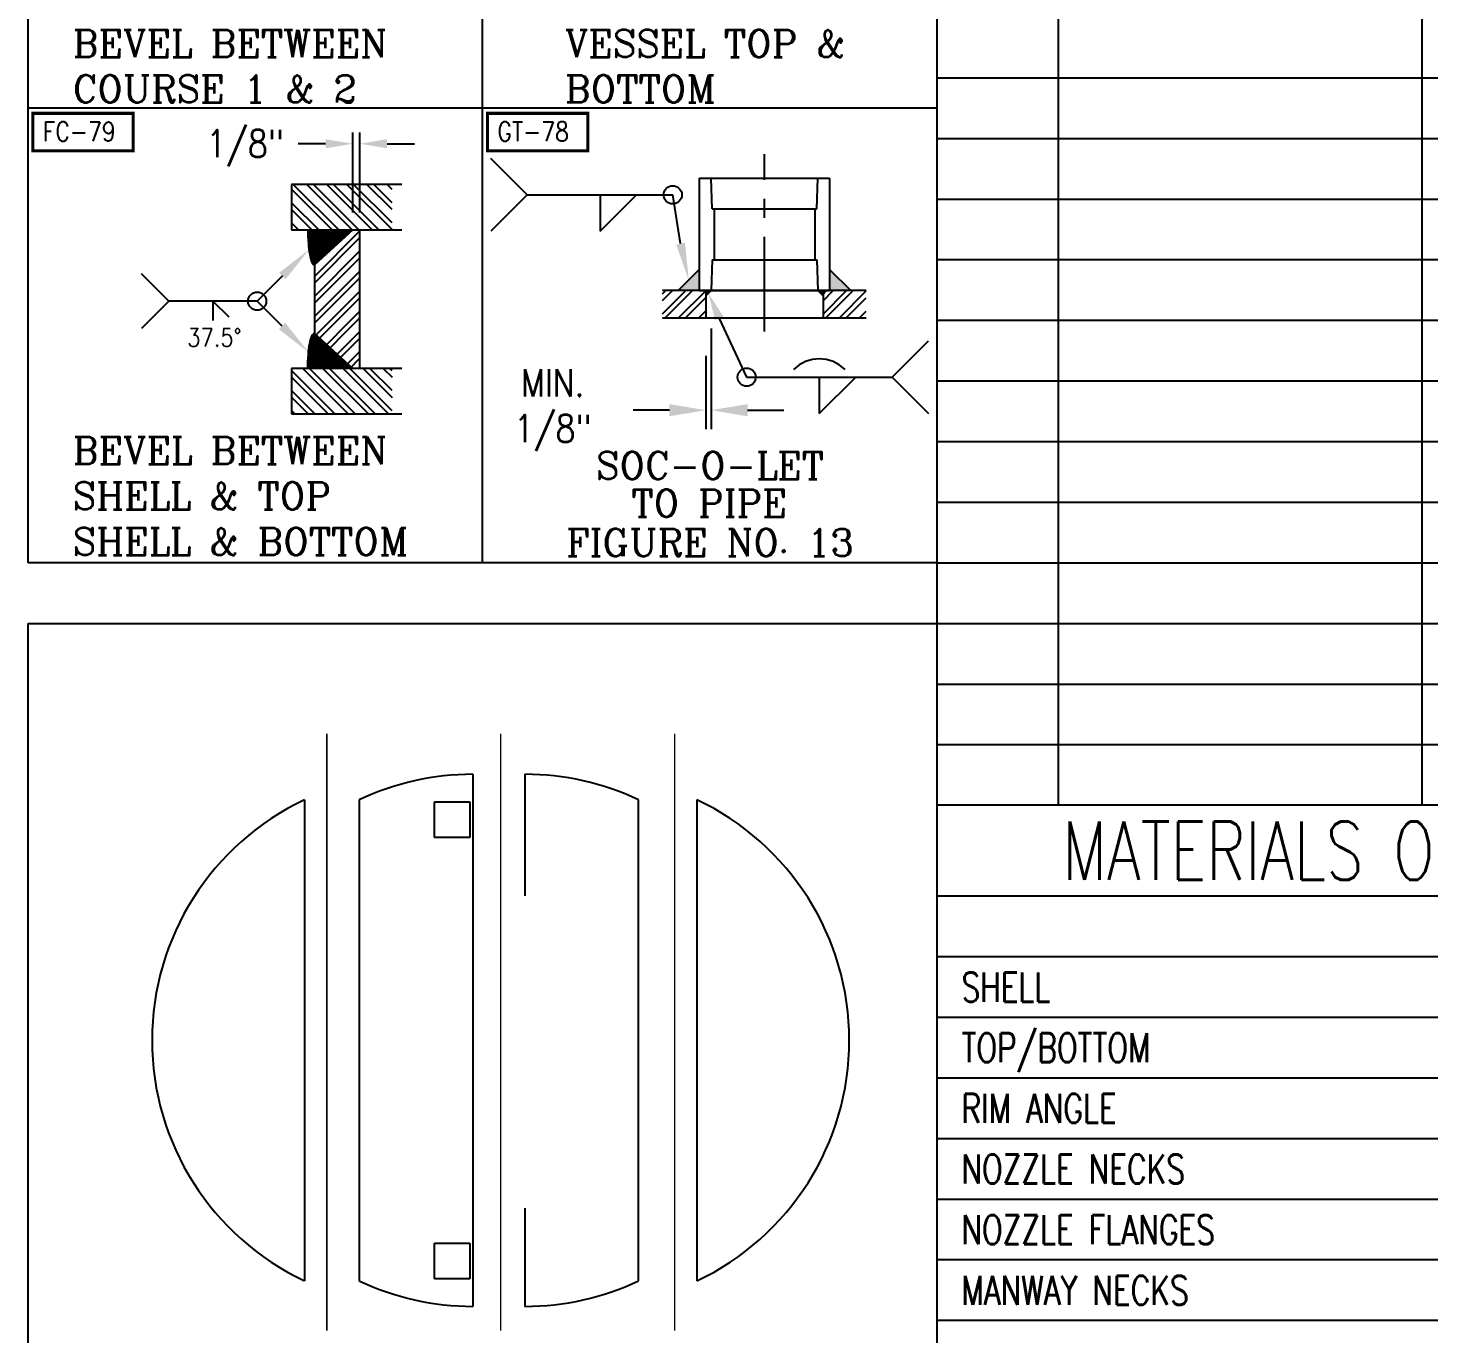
# Model space of a CAD drawing. Extents: x -1889 to 6398, y -470 to 1122.
# Drawn here: x 5898.7 to 6120.6, y 477.9 to 684.7 of the extents above; entities that cross this region are included whole.
import ezdxf
from ezdxf.enums import TextEntityAlignment as Align

# ---------------------------------------------------------------- set-up
doc = ezdxf.new("R2010")
doc.units = 0
doc.header["$LTSCALE"] = 12
doc.header["$MEASUREMENT"] = 0
doc.linetypes.add('CENTER', pattern=[2, 1.25, -0.25, 0.25, -0.25])
doc.linetypes.add('HIDDEN', pattern=[0.375, 0.25, -0.125])
doc.layers.get('0').update_dxf_attribs({"linetype": 'CONTINUOUS'})
doc.layers.add('CENTER', color=6, linetype='CENTER')
doc.layers.add('TEXT', color=4, linetype='CONTINUOUS')
doc.styles.add('ROMANC', font='romanc', dxfattribs={"height": 0.15})
doc.styles.add('ROMANS', font='ROMANS.shx', dxfattribs={"width": 0.85, "height": 5.76})

msp = doc.modelspace()

# ---------------------------------------------------------------- hatches: boundary and pattern name
at = {"layer": 'TEXT'}
h = msp.add_hatch(dxfattribs=at)
h.set_pattern_fill('ANSI32', color=256, scale=6, angle=90, style=0)
h.set_pattern_definition([(135, (5311.1695, -76.6462), (-1.59099, -1.59099), []), (135, (5311.1695, -75.5855), (-1.59099, -1.59099), [])])
h.paths.add_polyline_path([(5956.38481, 659.92405), (5940.4568, 659.92405), (5940.4568, 652.72405), (5956.38481, 652.72405)])
h = msp.add_hatch(color=256, dxfattribs=at)
h.paths.add_polyline_path([(6005.03138, 643.09686), (6005.03138, 646.4422), (6001.68604, 643.09686)])
h.paths.add_polyline_path([(6025.65638, 643.09686), (6029.00171, 643.09686), (6025.65638, 646.4422)])
h = msp.add_hatch(dxfattribs=at)
h.set_pattern_fill('ANSI32', color=256, scale=6, style=0)
h.set_pattern_definition([(45, (5396.1999, 96.8592), (-1.59099, 1.59099), []), (45, (5397.2605, 96.8592), (-1.59099, 1.59099), [])])
h.paths.add_polyline_path([(6006.05726, 638.77686), (6006.05726, 643.09686), (5999.21112, 643.09686), (5999.21112, 638.77686)])
h.paths.add_polyline_path([(6031.47663, 638.77686), (6031.47663, 643.09686), (6024.6305, 643.09686), (6024.6305, 638.77686)])
for points in [[(6006.90638, 643.09686), (6006.05726, 643.09686), (6006.05726, 642.24774)], [(6023.78138, 643.09686), (6024.6305, 643.09686), (6024.6305, 642.24774)]]:
    msp.add_hatch(color=256, dxfattribs=at).paths.add_polyline_path(points)
h = msp.add_hatch(dxfattribs=at)
h.set_pattern_fill('ANSI32', color=256, scale=6, angle=90, style=0)
h.set_pattern_definition([(135, (5311.1695, -65.0231), (-1.59099, -1.59099), []), (135, (5311.1695, -63.9625), (-1.59099, -1.59099), [])])
h.paths.add_polyline_path([(5940.4568, 630.79072), (5940.4568, 623.59072), (5956.38481, 623.59072), (5956.38481, 630.79072)])

# ---------------------------------------------------------------- linework, layer by layer
for p, q in [((5898.72018, 600), (5898.72018, 888)), ((5970.72018, 672), (5970.72018, 888)), ((6042.72018, 187.2), (6042.72018, 888)), ((6061.92018, 561.6), (6061.92018, 873.6)), ((6119.52018, 561.6), (6119.52018, 873.6)), ((6042.72018, 187.2), (6042.72018, 792)), ((6042.72018, 676.8), (6397.92018, 676.8)), ((5970.72018, 672), (5898.72018, 672)), ((6042.72018, 672), (5970.72018, 672)), ((5970.72018, 600), (5970.72018, 672)), ((6042.72018, 667.2), (6397.92018, 667.2)), ((6042.72018, 657.6), (6397.92018, 657.6)), ((6042.72018, 648), (6397.92018, 648)), ((6042.72018, 638.4), (6397.92018, 638.4)), ((6042.72018, 628.8), (6397.92018, 628.8)), ((6042.72018, 619.2), (6397.92018, 619.2)), ((6042.72018, 609.6), (6397.92018, 609.6)), ((6042.72018, 600), (5898.72018, 600)), ((6042.72018, 600), (6397.92018, 600)), ((5898.72018, 158.4), (5898.72018, 590.4)), ((5898.72018, 590.4), (6042.72018, 590.4)), ((6042.72018, 590.4), (6397.92018, 590.4)), ((6042.72018, 580.8), (6397.92018, 580.8)), ((6042.72018, 571.2), (6397.92018, 571.2)), ((6397.92018, 561.6), (6042.72018, 561.6)), ((6397.92018, 547.2), (6042.72018, 547.2)), ((6397.92018, 537.6), (6042.72018, 537.6)), ((6397.92018, 528), (6042.72018, 528)), ((6397.92018, 518.4), (6042.72018, 518.4)), ((6397.92018, 508.8), (6042.72018, 508.8)), ((6397.92018, 499.2), (6042.72018, 499.2)), ((6397.92018, 489.6), (6042.72018, 489.6)), ((6397.92018, 480), (6042.72018, 480))]:
    msp.add_line(p, q)
at = {"layer": 'CENTER', "linetype": 'CENTER'}
msp.add_line((6015.34388, 636.61618), (6015.34388, 664.69686), dxfattribs=at)
at = {"layer": 'TEXT', "linetype": 'ByBlock'}
for p, q in [((5950.16066, 655.4828), (5950.16066, 668.15262)), ((5951.27507, 655.4828), (5951.27507, 668.15262)), ((5945.84066, 666.35262), (5941.52066, 666.35262)), ((5955.59507, 666.35262), (5959.91507, 666.35262))]:
    msp.add_line(p, q, dxfattribs=at)
at = {"layer": 'TEXT'}
for p, q in [((5977.7864, 658.26941), (5972.0264, 664.02941)), ((5940.4568, 659.92405), (5940.4568, 652.72405)), ((5957.93372, 659.92405), (5940.4568, 659.92405)), ((6005.03138, 660.90936), (6025.65638, 660.90936)), ((6005.03138, 660.90936), (6005.03138, 643.09686)), ((6007.05816, 656.03436), (6006.90638, 660.90936)), ((6023.62959, 656.03436), (6023.78138, 660.90936)), ((6025.65638, 660.90936), (6025.65638, 643.09686)), ((5977.7864, 658.26941), (5972.0264, 652.50941)), ((5977.7864, 658.26941), (6000.8264, 658.26941)), ((5989.3064, 658.26941), (5989.3064, 652.50941)), ((5989.3064, 652.50941), (5995.0664, 658.26941)), ((6002.06883, 650.54338), (6000.8264, 658.26941)), ((6007.05816, 656.03436), (6023.62959, 656.03436)), ((6007.37513, 656.03436), (6007.37513, 647.97186)), ((6023.31263, 656.03436), (6023.31263, 647.97186)), ((5940.4568, 652.72405), (5957.93372, 652.72405)), ((5944.07507, 651.56179), (5943.03574, 652.60112)), ((5944.07507, 651.38501), (5943.03703, 652.42305)), ((5944.07507, 651.73857), (5943.08959, 652.72405)), ((5944.07507, 651.91534), (5943.26636, 652.72405)), ((5944.07507, 652.09212), (5943.44314, 652.72405)), ((5944.07507, 652.2689), (5943.61992, 652.72405)), ((5944.07507, 652.44567), (5943.79669, 652.72405)), ((5944.07507, 652.62245), (5943.97347, 652.72405)), ((5950.16066, 652.72405), (5944.07507, 647.1993)), ((5944.07507, 652.72405), (5944.07507, 630.79072)), ((5946.91763, 649.77989), (5944.07507, 652.62245)), ((5944.07507, 645.3548), (5951.27507, 652.5548)), ((5946.82497, 649.69577), (5944.07507, 652.44567)), ((5947.01029, 649.86401), (5944.15025, 652.72405)), ((5947.10295, 649.94813), (5944.32702, 652.72405)), ((5947.1956, 650.03225), (5944.5038, 652.72405)), ((5947.28826, 650.11637), (5944.68058, 652.72405)), ((5947.38092, 650.20049), (5944.85735, 652.72405)), ((5947.47358, 650.2846), (5945.03413, 652.72405)), ((5947.56623, 650.36872), (5945.21091, 652.72405)), ((5947.65889, 650.45284), (5945.38768, 652.72405)), ((5947.75155, 650.53696), (5945.56446, 652.72405)), ((5947.84421, 650.62108), (5945.74124, 652.72405)), ((5947.93687, 650.7052), (5945.91802, 652.72405)), ((5948.02952, 650.78932), (5946.09479, 652.72405)), ((5948.12218, 650.87344), (5946.27157, 652.72405)), ((5948.21484, 650.95756), (5946.44835, 652.72405)), ((5948.3075, 651.04167), (5946.62512, 652.72405)), ((5948.40016, 651.12579), (5946.8019, 652.72405)), ((5948.49281, 651.20991), (5946.97868, 652.72405)), ((5948.58547, 651.29403), (5947.15545, 652.72405)), ((5948.67813, 651.37815), (5947.33223, 652.72405)), ((5948.77079, 651.46227), (5947.50901, 652.72405)), ((5948.86345, 651.54639), (5947.68578, 652.72405)), ((5948.9561, 651.63051), (5947.86256, 652.72405)), ((5949.04876, 651.71462), (5948.03934, 652.72405)), ((5949.14142, 651.79874), (5948.21611, 652.72405)), ((5949.23408, 651.88286), (5948.39289, 652.72405)), ((5949.32673, 651.96698), (5948.56967, 652.72405)), ((5949.41939, 652.0511), (5948.74644, 652.72405)), ((5949.51205, 652.13522), (5948.92322, 652.72405)), ((5949.60471, 652.21934), (5949.1, 652.72405)), ((5949.69737, 652.30346), (5949.27677, 652.72405)), ((5949.79002, 652.38757), (5949.45355, 652.72405)), ((5949.88268, 652.47169), (5949.63033, 652.72405)), ((5949.97534, 652.55581), (5949.8071, 652.72405)), ((5950.068, 652.63993), (5949.98388, 652.72405)), ((5951.27507, 630.79072), (5951.27507, 652.72405)), ((5944.07507, 651.20824), (5943.03942, 652.24389)), ((5944.07507, 651.03146), (5943.04294, 652.06359)), ((5944.07507, 650.85468), (5943.04763, 651.88213)), ((5944.07507, 650.67791), (5943.05352, 651.69946)), ((5944.07507, 650.50113), (5943.06066, 651.51554)), ((5944.07507, 650.32435), (5943.06911, 651.33031)), ((5945.62042, 648.60223), (5943.07892, 651.14372)), ((5945.52776, 648.51811), (5943.09018, 650.95569)), ((5945.4351, 648.43399), (5943.10296, 650.76614)), ((5945.34245, 648.34987), (5943.11736, 650.57495)), ((5945.24979, 648.26575), (5943.13352, 650.38202)), ((5945.15713, 648.18163), (5943.15156, 650.1872)), ((5946.73231, 649.61165), (5944.07507, 652.2689)), ((5946.63966, 649.52754), (5944.07507, 652.09212)), ((5946.547, 649.44342), (5944.07507, 651.91534)), ((5946.45434, 649.3593), (5944.07507, 651.73857)), ((5946.36168, 649.27518), (5944.07507, 651.56179)), ((5944.07507, 644.29414), (5951.27507, 651.49414)), ((5946.26902, 649.19106), (5944.07507, 651.38501)), ((5946.17637, 649.10694), (5944.07507, 651.20824)), ((5946.08371, 649.02282), (5944.07507, 651.03146)), ((5945.99105, 648.9387), (5944.07507, 650.85468)), ((5945.89839, 648.85459), (5944.07507, 650.67791)), ((5945.80573, 648.77047), (5944.07507, 650.50113)), ((5945.71308, 648.68635), (5944.07507, 650.32435)), ((5945.06447, 648.09752), (5943.17167, 649.99031)), ((5944.97181, 648.0134), (5943.19407, 649.79114)), ((5944.87916, 647.92928), (5943.21902, 649.58942)), ((5944.7865, 647.84516), (5943.24687, 649.38479)), ((5944.69384, 647.76104), (5943.27807, 649.17681)), ((5944.60118, 647.67692), (5943.31325, 648.96486)), ((5944.50852, 647.5928), (5943.35327, 648.74806)), ((5944.41587, 647.50868), (5943.39945, 648.5251)), ((5944.32321, 647.42457), (5943.45394, 648.29383)), ((5944.23055, 647.34045), (5943.52074, 648.05026)), ((5944.07507, 642.17282), (5951.27507, 649.37282)), ((5944.07507, 641.11216), (5951.27507, 648.31216)), ((6007.05816, 647.97186), (6006.90638, 643.09686)), ((6007.05816, 647.97186), (6023.62959, 647.97186)), ((6023.62959, 647.97186), (6023.78138, 643.09686)), ((5921.01664, 641.42484), (5916.69664, 645.74484)), ((5944.13789, 647.25633), (5943.60925, 647.78497)), ((5944.07507, 638.99084), (5951.27507, 646.19084)), ((6005.03138, 646.4422), (6001.68604, 643.09686)), ((6025.65638, 646.4422), (6029.00171, 643.09686)), ((5939.01796, 645.42382), (5935.01, 641.42484)), ((5944.07507, 637.93018), (5951.27507, 645.13018)), ((5921.01664, 641.42484), (5916.69664, 637.10484)), ((5935.01, 641.42484), (5921.01664, 641.42484)), ((5928.01332, 641.42484), (5930.50137, 638.93679)), ((5928.01332, 641.42484), (5928.01332, 638.37938)), ((5938.9505, 637.49316), (5935.01, 641.42484)), ((5944.07507, 635.80886), (5951.27507, 643.00886)), ((5944.27423, 634.94736), (5951.27507, 641.9482)), ((6031.47663, 643.09686), (5999.21112, 643.09686)), ((6005.03138, 643.09686), (6025.65638, 643.09686)), ((6006.05726, 643.09686), (6006.05726, 638.77686)), ((6006.90638, 643.09686), (6006.05726, 642.24774)), ((6023.78138, 643.09686), (6024.6305, 642.24774)), ((6024.6305, 643.09686), (6024.6305, 638.77686)), ((5944.07507, 632.62688), (5951.27507, 639.82688)), ((5944.07507, 631.56622), (5951.27507, 638.76622)), ((5999.21112, 638.77686), (6031.47663, 638.77686)), ((6006.90638, 637.09686), (6006.90638, 621.16011)), ((6008.18715, 638.70314), (6012.51681, 629.39591)), ((5945.62042, 634.91254), (5943.07892, 632.37104)), ((5945.52776, 634.99666), (5943.09018, 632.55907)), ((5945.4351, 635.08077), (5943.10296, 632.74863)), ((5945.34245, 635.16489), (5943.11736, 632.93981)), ((5945.24979, 635.24901), (5943.13352, 633.13274)), ((5945.15713, 635.33313), (5943.15156, 633.32756)), ((5945.06447, 635.41725), (5943.17167, 633.52445)), ((5944.97181, 635.50137), (5943.19407, 633.72363)), ((5944.87916, 635.58549), (5943.21902, 633.92535)), ((5944.7865, 635.66961), (5943.24687, 634.12998)), ((5944.69384, 635.75373), (5943.27807, 634.33796)), ((5944.60118, 635.83784), (5943.31325, 634.54991)), ((5944.50852, 635.92196), (5943.35327, 634.76671)), ((5944.41587, 636.00608), (5943.39945, 634.98967)), ((5944.32321, 636.0902), (5943.45394, 635.22093)), ((5944.23055, 636.17432), (5943.52074, 635.46451)), ((5944.13789, 636.25844), (5943.60925, 635.72979)), ((5950.16066, 630.79072), (5944.07507, 636.31547)), ((5945.71308, 634.82842), (5944.07507, 633.19041)), ((5945.80573, 634.7443), (5944.07507, 633.01364)), ((5945.89839, 634.66018), (5944.07507, 632.83686)), ((5945.99105, 634.57606), (5944.07507, 632.66008)), ((5945.42089, 630.79072), (5951.27507, 636.6449)), ((5946.48155, 630.79072), (5951.27507, 635.58424)), ((5950.91471, 635.22388), (5951.27507, 635.58424)), ((6035.55681, 629.39591), (6041.31681, 635.15591)), ((5944.07507, 632.48331), (5943.04294, 631.45118)), ((5944.07507, 632.66008), (5943.04763, 631.63264)), ((5944.07507, 632.83686), (5943.05352, 631.81531)), ((5944.07507, 633.01364), (5943.06066, 631.99923)), ((5944.07507, 633.19041), (5943.06911, 632.18445)), ((5946.08371, 634.49194), (5944.07507, 632.48331)), ((5946.17637, 634.40782), (5944.07507, 632.30653)), ((5946.26902, 634.32371), (5944.07507, 632.12975)), ((5946.36168, 634.23959), (5944.07507, 631.95298)), ((5946.45434, 634.15547), (5944.07507, 631.7762)), ((5946.547, 634.07135), (5944.07507, 631.59942)), ((5946.63966, 633.98723), (5944.07507, 631.42265)), ((5946.73231, 633.90311), (5944.07507, 631.24587)), ((5946.82497, 633.81899), (5944.07507, 631.06909)), ((5946.91763, 633.73487), (5944.07507, 630.89232)), ((5947.01029, 633.65076), (5944.15025, 630.79072)), ((5947.10295, 633.56664), (5944.32702, 630.79072)), ((5947.1956, 633.48252), (5944.5038, 630.79072)), ((5947.28826, 633.3984), (5944.68058, 630.79072)), ((5947.38092, 633.31428), (5944.85735, 630.79072)), ((5947.47358, 633.23016), (5945.03413, 630.79072)), ((5947.56623, 633.14604), (5945.21091, 630.79072)), ((5947.65889, 633.06192), (5945.38768, 630.79072)), ((5947.75155, 632.97781), (5945.56446, 630.79072)), ((5947.84421, 632.89369), (5945.74124, 630.79072)), ((5947.93687, 632.80957), (5945.91802, 630.79072)), ((5948.02952, 632.72545), (5946.09479, 630.79072)), ((5948.12218, 632.64133), (5946.27157, 630.79072)), ((5948.21484, 632.55721), (5946.44835, 630.79072)), ((5948.3075, 632.47309), (5946.62512, 630.79072)), ((5948.40016, 632.38897), (5946.8019, 630.79072)), ((5948.60287, 630.79072), (5951.27507, 633.46292)), ((5949.66353, 630.79072), (5951.27507, 632.40226)), ((6006.05726, 632.77686), (6006.05726, 621.16011)), ((5957.93372, 630.79072), (5940.4568, 630.79072)), ((5940.4568, 630.79072), (5940.4568, 623.59072)), ((5944.07507, 631.95298), (5943.03574, 630.91365)), ((5944.07507, 632.12975), (5943.03703, 631.09171)), ((5944.07507, 632.30653), (5943.03942, 631.27088)), ((5944.07507, 631.7762), (5943.08959, 630.79072)), ((5944.07507, 631.59942), (5943.26636, 630.79072)), ((5944.07507, 631.42265), (5943.44314, 630.79072)), ((5944.07507, 631.24587), (5943.61992, 630.79072)), ((5944.07507, 631.06909), (5943.79669, 630.79072)), ((5944.07507, 630.89232), (5943.97347, 630.79072)), ((5948.49281, 632.30485), (5946.97868, 630.79072)), ((5948.58547, 632.22074), (5947.15545, 630.79072)), ((5948.67813, 632.13662), (5947.33223, 630.79072)), ((5948.77079, 632.0525), (5947.50901, 630.79072)), ((5948.86345, 631.96838), (5947.68578, 630.79072)), ((5948.9561, 631.88426), (5947.86256, 630.79072)), ((5949.04876, 631.80014), (5948.03934, 630.79072)), ((5949.14142, 631.71602), (5948.21611, 630.79072)), ((5949.23408, 631.6319), (5948.39289, 630.79072)), ((5949.32673, 631.54779), (5948.56967, 630.79072)), ((5949.41939, 631.46367), (5948.74644, 630.79072)), ((5949.51205, 631.37955), (5948.92322, 630.79072)), ((5949.60471, 631.29543), (5949.1, 630.79072)), ((5949.69737, 631.21131), (5949.27677, 630.79072)), ((5949.79002, 631.12719), (5949.45355, 630.79072)), ((5949.88268, 631.04307), (5949.63033, 630.79072)), ((5949.97534, 630.95895), (5949.8071, 630.79072)), ((5950.068, 630.87484), (5949.98388, 630.79072)), ((6012.51681, 629.39591), (6035.55681, 629.39591)), ((6024.03681, 623.63591), (6029.79681, 629.39591)), ((6024.03681, 629.39591), (6024.03681, 623.63591)), ((6035.55681, 629.39591), (6041.31681, 623.63591)), ((5940.4568, 623.59072), (5957.93372, 623.59072)), ((6000.29726, 624.16011), (5994.53726, 624.16011)), ((6012.66638, 624.16011), (6018.42638, 624.16011)), ((5969.1728, 566.50327), (5969.1728, 562.12827)), ((5969.1728, 566.50327), (5969.1728, 482.25327)), ((5977.42339, 566.50327), (5977.42339, 550.94077)), ((5977.42339, 566.50327), (5977.42339, 562.12827)), ((5942.48849, 562.4639), (5942.48849, 486.29263)), ((5951.1728, 562.4639), (5951.1728, 486.29263)), ((5963.07593, 562.12827), (5967.88843, 562.12827)), ((5963.07593, 556.50327), (5963.07593, 562.12827)), ((5967.88843, 562.12827), (5968.70093, 562.12827)), ((5968.70093, 562.12827), (5968.70093, 556.50327)), ((5995.42339, 547.25327), (5995.42339, 562.4639)), ((6004.66487, 562.4639), (6004.66487, 486.29263)), ((5967.88843, 556.50327), (5963.07593, 556.50327)), ((5968.70093, 556.50327), (5967.88843, 556.50327)), ((5977.42339, 550.94077), (5977.42339, 547.25327)), ((5995.42339, 524.87827), (5995.42339, 547.25327)), ((5995.42339, 486.29263), (5995.42339, 524.87827)), ((5977.42339, 497.81577), (5977.42339, 482.25327)), ((5963.07593, 492.25327), (5967.88843, 492.25327)), ((5963.07593, 486.62827), (5963.07593, 492.25327)), ((5967.88843, 492.25327), (5968.70093, 492.25327)), ((5968.70093, 492.25327), (5968.70093, 486.62827)), ((5967.88843, 486.62827), (5963.07593, 486.62827)), ((5968.70093, 486.62827), (5967.88843, 486.62827)), ((5969.1728, 486.62827), (5969.1728, 482.25327)), ((5977.42339, 486.62827), (5977.42339, 482.25327))]:
    msp.add_line(p, q, dxfattribs=at)
at = {"layer": 'TEXT', "const_width": 0.48}
for points in [[(5899.50323, 671.17211), (5899.50323, 665.21874), (5915.36566, 665.21874), (5915.36566, 671.17211)], [(5971.50323, 671.17211), (5971.50323, 665.21874), (5987.36566, 665.21874), (5987.36566, 671.17211)]]:
    msp.add_lwpolyline(points, close=True, dxfattribs=at)
at = {"layer": 'TEXT', "linetype": 'HIDDEN', "const_width": 0.25}
for points in [[(5946.02688, 572.9659), (5946.02688, 478.37834)], [(5973.57668, 572.9659), (5973.57668, 478.37834)], [(6001.12649, 572.9659), (6001.12649, 478.37834)]]:
    msp.add_lwpolyline(points, dxfattribs=at)
at = {"layer": 'TEXT', "const_width": 0.0075}
for points in [[(5977.42339, 547.25327), (5977.42339, 524.87827)], [(5977.42339, 524.87827), (5977.42339, 497.81577)]]:
    msp.add_lwpolyline(points, dxfattribs=at)
at = {"layer": 'TEXT'}
for centre in [(6000.8264, 658.26941), (6000.8264, 658.26941), (5935.01, 641.42484), (6012.51681, 629.39591), (6012.51681, 629.39591)]:
    msp.add_circle(centre, 1.44, dxfattribs=at)
for centre, radius, start, end in [((6024.03681, 626.51591), 5.76, 45, 135), ((5969.1728, 524.37827), 42.125, 90, 115.2963142), ((5977.42339, 524.37827), 42.125, 64.7036858, 90), ((5960.48849, 524.37827), 42.125, 115.2963142, 244.7036858), ((5986.66487, 524.37827), 42.125, 295.2963142, 64.7036858), ((5969.1728, 524.37827), 42.125, 244.7036858, 270), ((5977.42339, 524.37827), 42.125, 270, 295.2963142)]:
    msp.add_arc(centre, radius, start, end, dxfattribs=at)
msp.add_ellipse((5944.07507, 652.72405), major_axis=(0, 5.52475), ratio=0.188168292, start_param=1.570796327, end_param=3.141592654, dxfattribs=at)
at = {"layer": 'TEXT', "extrusion": (0, 0, -1)}
msp.add_ellipse((5944.07507, 630.79072), major_axis=(0, -5.52475), ratio=0.188168292, start_param=1.570796327, end_param=3.141592654, dxfattribs=at)
at = {"layer": 'TEXT', "linetype": 'ByBlock'}
for points in [[(5945.84066, 665.63262), (5945.84066, 667.07262), (5950.16066, 666.35262)], [(5955.59507, 665.63262), (5955.59507, 667.07262), (5951.27507, 666.35262)]]:
    msp.add_solid(points, dxfattribs=at)
at = {"layer": 'TEXT'}
for points in [[(6002.77, 650.70695), (6001.36765, 650.37981), (6003.35871, 644.76953)], [(5939.52009, 644.90781), (5938.51582, 645.93983), (5943.21902, 649.58942)], [(6007.52562, 638.41892), (6008.84868, 638.98736), (6006.48182, 642.6723)], [(5939.45263, 638.00917), (5938.44837, 636.97715), (5943.15156, 633.32756)], [(6000.29726, 625.12011), (6000.29726, 623.20011), (6006.05726, 624.16011)], [(6012.66638, 625.12011), (6012.66638, 623.20011), (6006.90638, 624.16011)]]:
    msp.add_solid(points, dxfattribs=at)

# ---------------------------------------------------------------- texts
at = {"layer": 'TEXT', "linetype": 'ByBlock', "style": 'ROMANS', "width": 0.85}
msp.add_text(' 1/8"', height=4.32, dxfattribs=at).set_placement((5924.42056, 664.21488))
at = {"layer": 'TEXT', "style": 'ROMANS'}
for s, height, width, p in [('37.5%%D', 2.88, 0.85, (5928.23842, 635.68004)), ('MATERIALS OF CONSTRUCTION', 9.216, 0.75, (6131.52018, 554.4))]:
    msp.add_text(s, height=height, dxfattribs=dict(at, width=width)).set_placement(p, align=Align.MIDDLE_CENTER)
at = {"layer": 'TEXT', "style": 'ROMANC'}
for s, p in [('SOC-O-LET', (6006.72018, 613.24909)), ('TO PIPE', (6006.58342, 607.29834)), ('FIGURE NO. 13', (6006.72018, 601.04223))]:
    msp.add_text(s, height=4.32, dxfattribs=at).set_placement(p, align=Align.CENTER)
at = {"layer": 'TEXT', "style": 'ROMANS', "width": 0.75}
for s, p in [('SHELL', (6046.56018, 532.8)), ('TOP/BOTTOM', (6046.56018, 523.2)), ('RIM ANGLE', (6046.56018, 513.6)), ('NOZZLE NECKS', (6046.56018, 504)), ('NOZZLE FLANGES', (6046.56018, 494.4)), ('MANWAY NECKS', (6046.56018, 484.8))]:
    msp.add_text(s, height=4.608, dxfattribs=at).set_placement(p, align=Align.MIDDLE_LEFT)
at = {"layer": 'TEXT', "attachment_point": 1}
for s, insert, char_height, width, style in [('BEVEL BETWEEN COURSE 1 & 2', (5905.79807, 684.39639), 4.32, 68.0953021, 'ROMANC'), ('VESSEL TOP &\\PBOTTOM', (5983.73918, 684.39639), 4.32, 50.8020249, 'ROMANC'), ('FC-79', (5901.05081, 669.80679), 3.024, 58.5813333, 'ROMANS'), ('GT-78', (5973.05081, 669.80679), 3.024, 58.5813333, 'ROMANS'), ('BEVEL BETWEEN SHELL & TOP\\PSHELL & BOTTOM', (5905.79807, 619.95194), 4.32, 68.0953021, 'ROMANC')]:
    msp.add_mtext(s, dxfattribs=dict(at, insert=insert, char_height=char_height, width=width, style=style))
at = {"layer": 'TEXT', "insert": (5981.8104, 624.16011), "char_height": 4.32, "attachment_point": 5, "style": 'ROMANS'}
msp.add_mtext('\\A1;MIN. \\P1/8"', dxfattribs=at)

doc.saveas('drawing.dxf')
